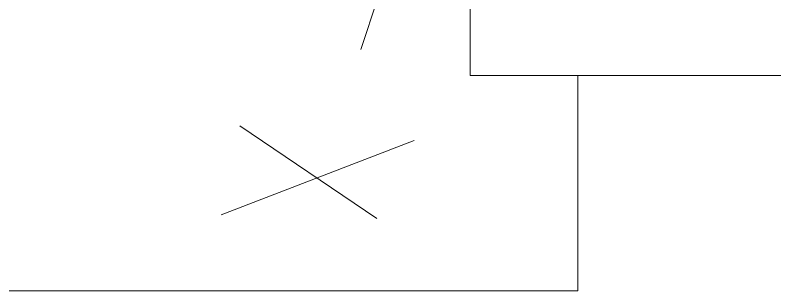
# Model space of a CAD drawing. Header units: inches. Extents: x -4058 to -1781, y 9814 to 12289.
# Drawn here: x -3821.937 to -3818.41, y 9887.189 to 9888.47 of the extents above; entities that cross this region are included whole.
import ezdxf

# ---------------------------------------------------------------- set-up
doc = ezdxf.new("R2010")
doc.units = ezdxf.units.IN
doc.header["$MEASUREMENT"] = 0
for name, color, linetype, lineweight in [('0-1', 7, 'Continuous', 5), ('0-2', 7, 'Continuous', 9), ('A-GLAZ-CWMG-1', 7, 'Continuous', 9), ('S-STRS-1', 7, 'Continuous', 9), ('S-STRS-2', 253, 'Continuous', 9)]:
    doc.layers.add(name, color=color, linetype=linetype, lineweight=lineweight)

# ---------------------------------------------------------------- blocks, each defined once
blk = doc.blocks.new('Rectangular Mullion - RAILING POST-2680134-UNIT PLANS - 1ST FLOOR')
at = {"layer": 'A-GLAZ-CWMG-1'}
for p, q in [((-3, -1.5), (-3, 0)), ((0, 0), (0, -1.5)), ((-2.7895, -0.2124), (-2.725, -1.1836)), ((-0.275, -1.1836), (-0.2105, -0.2124)), ((-2.725, -1.1836), (-0.275, -1.1836)), ((0, -1.5), (-3, -1.5))]:
    blk.add_line(p, q, dxfattribs=at)
for centre, start, end in [((-3, -0.2105), 359.472, 90), ((0, -0.2105), 90, 180.528)]:
    blk.add_arc(centre, 0.2105, start, end, dxfattribs=at)
blk = doc.blocks.new('CTR - 1st Phase - Shell_rvt-1-UNIT PLANS - 1ST FLOOR')
at = {"layer": 'S-STRS-2'}
h = blk.add_hatch(dxfattribs=at)
h.set_pattern_fill('FP_9', color=256, style=0, pattern_type=2)
h.set_pattern_definition([(50, (0, 0), (9.180645, -0.803093), [0.96, -10.56]), (355, (0, 0), (-1.775587, 9.6283915), [0.768, -8.448]), (100.451, (0.765, -0.067), (7.4051054, 8.824643), [0.816, -8.975]), (46.184, (0, 2.56), (13.660625, -2.118807), [1.44, -15.84]), (96.636, (1.138, 2.383), (11.963213, 12.469022), [1.224, -13.462]), (351.184, (0, 2.56), (11.963328, 12.46879), [1.152, -12.672]), (21, (1.28, 1.92), (7.640226, -5.1532657), [0.96, -10.56]), (326, (1.28, 1.92), (3.1149734, 9.282003), [0.768, -8.448]), (71.451, (1.917, 1.491), (10.754923, 4.1281405), [0.816, -8.975]), (37.5, (0, 0), (0.155151, 4.2609639), [0.422, -7.923, 0.422, -8.154, -8.48]), (37.5, (0, 0), (0.155151, 4.2609639), [-16.922, 0.422, -8.058]), (7.5, (0, 0), (3.3668225, 5.0486504), [0.422, -4.467, 0.422, -7.731, -3.232]), (7.5, (0, 0), (3.3668225, 5.0486504), [-13.043, 0.422, -2.81]), (327.5, (-2.854, 0), (6.8330536, -0.2885932), [0.422, -2.778, 0.422, -9.562, -13.248]), (327.5, (-2.854, 0), (6.8330536, -0.2885932), [-13.184, 0.422, -12.826]), (317.5, (-4.134, 0), (7.4649265, 1.2814293), [0.422, -3.738, 0.422, -6.208, -9.408]), (317.5, (-4.134, 0), (7.4649265, 1.2814293), [-10.79, 0.422, -8.986])])
h.paths.add_polyline_path([(-3820.6003, 9887.1894), (-3819.3237, 9887.1894), (-3819.3237, 9888.1894), (-3819.8237, 9888.1894), (-3819.8237, 9889.6894), (-3819.7319, 9889.6683), (-3819.6585, 9889.6093), (-3819.6335, 9889.569), (-3819.6132, 9889.477), (-3819.5487, 9888.5058), (-3819.3237, 9888.5058), (-3819.3237, 9892.1894), (-3830.3237, 9892.1894), (-3830.3237, 9890.9394), (-3822.3237, 9890.9394), (-3822.3237, 9890.6894), (-3822.1068, 9890.6399), (-3821.9328, 9890.5011), (-3821.8363, 9890.3007), (-3821.8363, 9890.0781), (-3821.9328, 9889.8777), (-3822.1068, 9889.7389), (-3822.3237, 9889.6894), (-3822.3237, 9889.4394), (-3830.3237, 9889.4394), (-3830.3237, 9887.1894), (-3820.8113, 9887.1894)], flags=0)
h.paths.add_polyline_path([(-3830.3237, 9893.6894), (-3819.3237, 9893.6894), (-3819.3237, 9914.867), (-3823.3237, 9914.867), (-3823.3237, 9938.8144), (-3830.3237, 9938.8144), (-3830.3237, 9902.3938)], flags=0)
h.paths.add_polyline_path([(-3829.3896, 9940.3144), (-3823.3237, 9940.3144), (-3823.3237, 9943.1894), (-3830.3237, 9943.1894), (-3830.3237, 9940.3144)], flags=0)
at = {"layer": 'S-STRS-1'}
for p in [(-3819.3237, 9888.1894), (-3830.3237, 9887.1894)]:
    blk.add_line(p, (-3819.3237, 9887.1894), dxfattribs=at)
at = {"layer": '0-2', "extrusion": (0, 0, -1)}
blk.add_blockref('Rectangular Mullion - RAILING POST-2680134-UNIT PLANS - 1ST FLOOR', (3819.8237, 9889.6894), dxfattribs=at)

msp = doc.modelspace()

# ---------------------------------------------------------------- block references
at = {"layer": '0-1'}
msp.add_blockref('CTR - 1st Phase - Shell_rvt-1-UNIT PLANS - 1ST FLOOR', (0, 0), dxfattribs=at)

doc.saveas('drawing.dxf')
